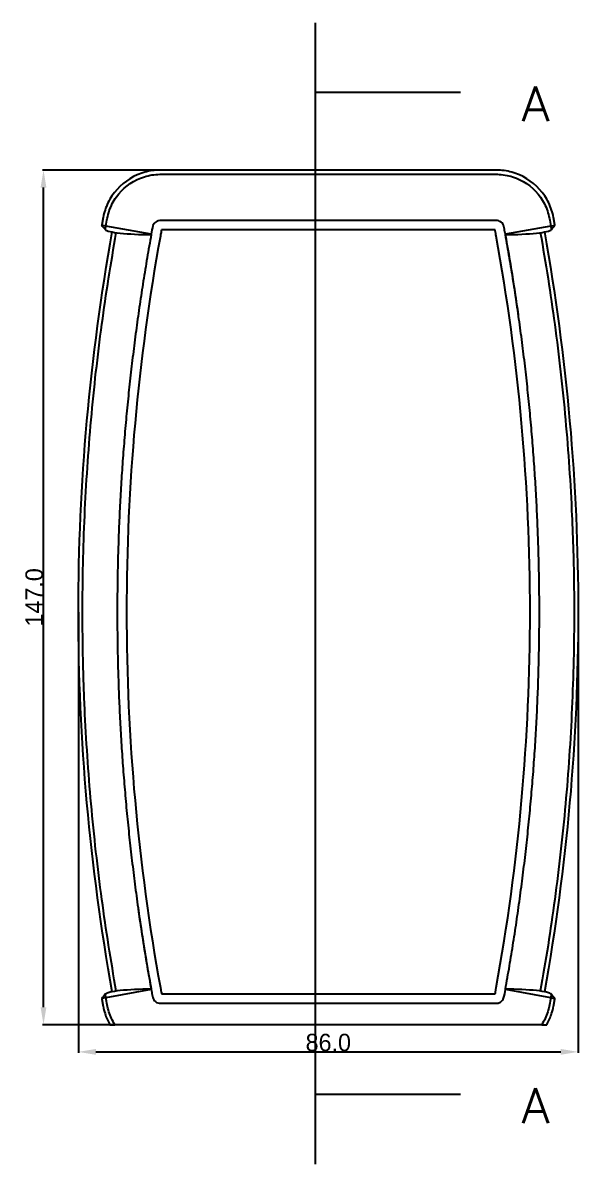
# Model space of a CAD drawing. Header units: inches. Extents: x 120 to 534, y 141 to 502.
# Drawn here: x 134.9 to 230.5, y 140.9 to 337.2 of the extents above; entities that cross this region are included whole.
import ezdxf
from ezdxf.lldxf.tags import DXFTag

# ---------------------------------------------------------------- set-up
doc = ezdxf.new("R2010")
doc.units = ezdxf.units.IN
doc.header["$MEASUREMENT"] = 0
doc.layers.add('1', color=7, linetype='Continuous')
doc.layers.add('尺寸线', color=80, linetype='Continuous')
doc.styles.add('blockfont', font='simplex.shx', dxfattribs={"bigfont": 'bigfont'})
tags = doc.linetypes.add('PHANTOM', pattern=[2.5, 1.25, -0.25, 0.25, -0.25, 0.25, -0.25]).pattern_tags.tags
tags[14:15] = [DXFTag(74, 4), DXFTag(75, 0), DXFTag(340, '0'), DXFTag(46, 0.0), DXFTag(50, 0.0), DXFTag(44, 0.0), DXFTag(45, 0.0)]
tags[12:13] = [DXFTag(74, 4), DXFTag(75, 0), DXFTag(340, '0'), DXFTag(46, 0.0), DXFTag(50, 0.0), DXFTag(44, 0.0), DXFTag(45, 0.0)]
tags[10:11] = [DXFTag(74, 4), DXFTag(75, 0), DXFTag(340, '0'), DXFTag(46, 0.0), DXFTag(50, 0.0), DXFTag(44, 0.0), DXFTag(45, 0.0)]
tags[8:9] = [DXFTag(74, 4), DXFTag(75, 0), DXFTag(340, '0'), DXFTag(46, 0.0), DXFTag(50, 0.0), DXFTag(44, 0.0), DXFTag(45, 0.0)]
tags[6:7] = [DXFTag(74, 4), DXFTag(75, 0), DXFTag(340, '0'), DXFTag(46, 0.0), DXFTag(50, 0.0), DXFTag(44, 0.0), DXFTag(45, 0.0)]
tags[4:5] = [DXFTag(74, 4), DXFTag(75, 0), DXFTag(340, '0'), DXFTag(46, 0.0), DXFTag(50, 0.0), DXFTag(44, 0.0), DXFTag(45, 0.0)]
doc.dimstyles.get("Standard").update_dxf_attribs({"dimtxt": 3, "dimasz": 3, "dimexe": 0.18, "dimexo": 0.0625, "dimgap": 0.09, "dimtad": 1, "dimtoh": 1, "dimdec": 1, "dimzin": 0, "dimdsep": 46, "dimtxsty": 'Standard', "dimcen": 0, "dimadec": 0, "dimazin": 0, "dimtfac": 1, "dimtdec": 1, "dimtofl": 0, "dimtmove": 0, "dimatfit": 3, "dimfxl": 1, "dimtolj": 1, "dimtzin": 0, "dimarcsym": 2})

# ---------------------------------------------------------------- blocks, each defined once
blk = doc.blocks.new('ASSORTED_DRAFT1')
at = {"color": 43}
blk.add_solid([(419.355815, 515.637135), (425.355809, 517.24483), (425.35582, 514.02944), (419.355815, 515.637135)], dxfattribs=at)
blk = doc.blocks.new('ASSORTED_DRAFT2')
at = {"color": 43}
blk.add_solid([(419.355815, 687.962312), (425.355809, 689.570007), (425.35582, 686.354617), (419.355815, 687.962312)], dxfattribs=at)
blk = doc.blocks.new('*D21')
at = {"layer": 'Defpoints', "color": 0}
for p in [(138.44, 311.88), (185.2, 311.88), (185.2, 164.88)]:
    blk.add_point(p, dxfattribs=at)
at = {"layer": '尺寸线', "color": 0, "lineweight": -2}
for p, q in [((185.13, 311.88), (138.26, 311.88)), ((138.44, 167.88), (138.44, 308.88)), ((185.13, 164.88), (138.26, 164.88))]:
    blk.add_line(p, q, dxfattribs=at)
at = {"layer": '尺寸线', "color": 0}
for points in [[(137.94, 308.88), (138.94, 308.88), (138.44, 311.88)], [(137.94, 167.88), (138.94, 167.88), (138.44, 164.88)]]:
    blk.add_solid(points, dxfattribs=at)
at = {"layer": '尺寸线', "color": 0, "insert": (136.85, 238.38), "char_height": 3, "attachment_point": 5, "rotation": 90}
blk.add_mtext('\\A1;147.0', dxfattribs=at)
blk = doc.blocks.new('*D22')
at = {"layer": 'Defpoints', "color": 0}
for p in [(144.45, 235.88), (230.45, 235.88), (230.45, 160.2)]:
    blk.add_point(p, dxfattribs=at)
at = {"layer": '尺寸线', "color": 0, "lineweight": -2}
for p, q in [((144.45, 235.82), (144.45, 160.02)), ((230.45, 235.82), (230.45, 160.02)), ((147.45, 160.2), (227.45, 160.2))]:
    blk.add_line(p, q, dxfattribs=at)
at = {"layer": '尺寸线', "color": 0}
for points in [[(147.45, 160.7), (147.45, 159.7), (144.45, 160.2)], [(227.45, 160.7), (227.45, 159.7), (230.45, 160.2)]]:
    blk.add_solid(points, dxfattribs=at)
at = {"layer": '尺寸线', "color": 0, "insert": (187.45, 161.79), "char_height": 3, "attachment_point": 5}
blk.add_mtext('\\A1;86.0', dxfattribs=at)

msp = doc.modelspace()

# ---------------------------------------------------------------- linework, layer by layer
at = {"layer": '1', "color": 43, "linetype": 'PHANTOM', "ltscale": 15.706014}
msp.add_line((185.2, 337.21), (185.2, 140.88), dxfattribs=at)
at = {"layer": '1', "color": 43}
for p, q in [((210.2, 325.21), (185.2, 325.21)), ((210.2, 152.88), (185.2, 152.88))]:
    msp.add_line(p, q, dxfattribs=at)
at = {"layer": '1', "color": 252}
for p, q in [((149.18, 302.25), (148.45, 302.38)), ((225.73, 302.25), (226.45, 302.38)), ((156.99, 300.83), (149.18, 302.25)), ((225.73, 302.25), (217.92, 300.83)), ((156.99, 170.94), (149.18, 169.52)), ((225.73, 169.52), (217.92, 170.94)), ((149.18, 169.52), (148.45, 169.38)), ((225.73, 169.52), (226.45, 169.38)), ((149.87, 164.88), (150.66, 164.88)), ((224.25, 164.88), (225.04, 164.88))]:
    msp.add_line(p, q, dxfattribs=at)
for points, degree, knots in [([(226.45, 302.38), (226.41, 302.61), (226.37, 302.83), (226.31, 303.17), (226.29, 303.28), (226.25, 303.51), (226.23, 303.63), (226.13, 304.15), (226.02, 304.57), (225.61, 305.83), (225.21, 306.67), (223.64, 309.01), (222.08, 310.31), (219.5, 311.43), (218.6, 311.67), (217.28, 311.85), (216.85, 311.88), (216.32, 311.88), (216.2, 311.88), (215.97, 311.88), (215.85, 311.88), (215.51, 311.88), (215.28, 311.88), (213.21, 311.88), (211.37, 311.88), (202.17, 311.88), (194.81, 311.88), (180.1, 311.88), (172.74, 311.88), (163.54, 311.88), (161.7, 311.88), (159.63, 311.88), (159.4, 311.88), (159.05, 311.88), (158.94, 311.88), (158.71, 311.88), (158.59, 311.88), (158.06, 311.88), (157.62, 311.85), (156.31, 311.67), (155.41, 311.43), (152.83, 310.31), (151.27, 309.01), (149.7, 306.67), (149.3, 305.83), (148.89, 304.57), (148.78, 304.15), (148.68, 303.63), (148.66, 303.51), (148.62, 303.28), (148.6, 303.17), (148.54, 302.83), (148.49, 302.61), (148.45, 302.38)], 3, [0, 0, 0, 0, 0.007812, 0.007812, 0.011719, 0.011719, 0.015625, 0.015625, 0.03125, 0.03125, 0.0625, 0.0625, 0.125, 0.125, 0.15625, 0.15625, 0.171875, 0.171875, 0.175781, 0.175781, 0.179688, 0.179688, 0.1875, 0.1875, 0.25, 0.25, 0.5, 0.5, 0.75, 0.75, 0.8125, 0.8125, 0.820312, 0.820312, 0.824219, 0.824219, 0.828125, 0.828125, 0.84375, 0.84375, 0.875, 0.875, 0.9375, 0.9375, 0.96875, 0.96875, 0.984375, 0.984375, 0.988281, 0.988281, 0.992188, 0.992188, 1, 1, 1, 1]), ([(226.45, 302.38), (226.41, 302.61), (226.37, 302.83), (226.31, 303.17), (226.29, 303.28), (226.25, 303.51), (226.23, 303.63), (226.13, 304.15), (226.02, 304.57), (225.61, 305.83), (225.21, 306.67), (223.64, 309.01), (222.08, 310.31), (219.5, 311.43), (218.6, 311.67), (217.28, 311.85), (216.85, 311.88), (216.32, 311.88), (216.2, 311.88), (215.97, 311.88), (215.85, 311.88), (215.51, 311.88), (215.28, 311.88), (213.21, 311.88), (211.37, 311.88), (202.17, 311.88), (194.81, 311.88), (180.1, 311.88), (172.74, 311.88), (163.54, 311.88), (161.7, 311.88), (159.63, 311.88), (159.4, 311.88), (159.05, 311.88), (158.94, 311.88), (158.71, 311.88), (158.59, 311.88), (158.06, 311.88), (157.62, 311.85), (156.31, 311.67), (155.41, 311.43), (152.83, 310.31), (151.27, 309.01), (149.7, 306.67), (149.3, 305.83), (148.89, 304.57), (148.78, 304.15), (148.68, 303.63), (148.66, 303.51), (148.62, 303.28), (148.6, 303.17), (148.54, 302.83), (148.49, 302.61), (148.45, 302.38)], 3, [0, 0, 0, 0, 0.007812, 0.007812, 0.011719, 0.011719, 0.015625, 0.015625, 0.03125, 0.03125, 0.0625, 0.0625, 0.125, 0.125, 0.15625, 0.15625, 0.171875, 0.171875, 0.175781, 0.175781, 0.179688, 0.179688, 0.1875, 0.1875, 0.25, 0.25, 0.5, 0.5, 0.75, 0.75, 0.8125, 0.8125, 0.820312, 0.820312, 0.824219, 0.824219, 0.828125, 0.828125, 0.84375, 0.84375, 0.875, 0.875, 0.9375, 0.9375, 0.96875, 0.96875, 0.984375, 0.984375, 0.988281, 0.988281, 0.992188, 0.992188, 1, 1, 1, 1]), ([(149.18, 302.25), (149.34, 303.14), (149.47, 304.03), (150.05, 305.73), (150.46, 306.53), (152.02, 308.71), (153.5, 309.87), (155.99, 310.84), (156.88, 311.05), (158.67, 311.19), (159.57, 311.15), (162.27, 311.15), (171.28, 311.15), (187.49, 311.15), (203.71, 311.15), (212.72, 311.15), (215.42, 311.15), (216.33, 311.19), (218.1, 311.03), (218.98, 310.82), (221.47, 309.83), (222.92, 308.69), (224.47, 306.49), (224.87, 305.69), (225.44, 304.02), (225.57, 303.13), (225.73, 302.25)], 3, [0, 0, 0, 0, 0.03125, 0.03125, 0.0625, 0.0625, 0.125, 0.125, 0.15625, 0.15625, 0.1875, 0.1875, 0.25, 0.5, 0.75, 0.8125, 0.8125, 0.84375, 0.84375, 0.875, 0.875, 0.9375, 0.9375, 0.96875, 0.96875, 1, 1, 1, 1]), ([(217.92, 300.83), (217.87, 301.13), (217.81, 301.43), (217.76, 301.73), (217.7, 302.03), (217.66, 302.35), (217.49, 302.61), (217.41, 302.73), (217.3, 302.84), (217.18, 302.93), (217.06, 303.02), (216.93, 303.1), (216.79, 303.14), (216.66, 303.19), (216.51, 303.21), (216.37, 303.21), (215.76, 303.21), (215.15, 303.21), (214.54, 303.21), (212.1, 303.21), (209.67, 303.21), (207.23, 303.21), (197.48, 303.21), (187.73, 303.21), (177.98, 303.21), (175.63, 303.21), (173.27, 303.21), (170.92, 303.21), (169.36, 303.21), (167.79, 303.21), (166.23, 303.21), (165.19, 303.21), (164.16, 303.21), (163.12, 303.21), (162.43, 303.21), (161.75, 303.21), (161.06, 303.21), (160.6, 303.21), (160.14, 303.21), (159.69, 303.21), (159.38, 303.21), (159.07, 303.21), (158.77, 303.21), (158.58, 303.21), (158.39, 303.22), (158.2, 303.17), (158.06, 303.13), (157.92, 303.07), (157.8, 302.99), (157.68, 302.9), (157.57, 302.8), (157.48, 302.69), (157.39, 302.58), (157.32, 302.45), (157.28, 302.32), (157.11, 301.85), (157.08, 301.33), (156.99, 300.83)], 3, [0, 0, 0, 0, 0.014675, 0.014675, 0.014675, 0.029538, 0.029538, 0.029538, 0.036547, 0.036547, 0.036547, 0.043546, 0.043546, 0.043546, 0.050314, 0.050314, 0.050314, 0.078779, 0.078779, 0.078779, 0.192641, 0.192641, 0.192641, 0.648088, 0.648088, 0.648088, 0.758073, 0.758073, 0.758073, 0.831056, 0.831056, 0.831056, 0.879484, 0.879484, 0.879484, 0.911619, 0.911619, 0.911619, 0.932943, 0.932943, 0.932943, 0.947291, 0.947291, 0.947291, 0.956095, 0.956095, 0.956095, 0.963019, 0.963019, 0.963019, 0.969846, 0.969846, 0.969846, 0.976332, 0.976332, 0.976332, 1, 1, 1, 1]), ([(150.28, 170.54), (146.43, 191.98), (144.45, 213.93), (144.45, 257.84), (146.43, 279.79), (150.28, 301.23)], 3, [0, 0, 0, 0, 0.5, 0.5, 1, 1, 1, 1]), ([(150.28, 170.54), (146.43, 191.98), (144.45, 213.93), (144.45, 257.84), (146.43, 279.79), (150.28, 301.23)], 3, [0, 0, 0, 0, 0.5, 0.5, 1, 1, 1, 1]), ([(150.97, 170.65), (150.03, 175.9), (149.2, 181.15), (147.75, 191.88), (146.52, 202.83), (145.78, 213.83), (145.47, 220.72), (145.41, 222.1), (145.32, 224.86), (145.28, 226.23), (145.19, 230.37), (145.13, 235.89), (145.19, 241.41), (145.31, 246.92), (145.41, 249.68), (145.78, 257.95), (146.52, 268.94), (147.75, 279.89), (149.2, 290.62), (150.03, 295.87), (150.97, 301.12)], 3, [0, 0, 0, 0, 0.121722, 0.121722, 0.247809, 0.373897, 0.373897, 0.405419, 0.405419, 0.43694, 0.43694, 0.499984, 0.563028, 0.563028, 0.626072, 0.626072, 0.752159, 0.878247, 0.878247, 1, 1, 1, 1]), ([(149.07, 301.65), (149.26, 301.41), (150.2, 301.19), (153.1, 300.88), (155.02, 300.79), (156.98, 300.79)], 3, [0, 0, 0, 0, 0.5, 0.5, 1, 1, 1, 1]), ([(156.98, 300.79), (154.07, 284.76), (152.6, 268.47), (151.13, 252.17), (151.13, 235.88), (151.13, 219.57), (152.6, 203.27), (154.07, 186.99), (156.98, 170.98)], 2, [0, 0, 0, 0.24983, 0.24983, 0.5, 0.5, 0.75017, 0.75017, 1, 1, 1]), ([(158.74, 301.61), (158.72, 301.53), (158.67, 301.26), (158.62, 300.86), (158.56, 300.55)], 3, [0, 0, 0, 0, 0.340475, 1, 1, 1, 1]), ([(216.15, 301.61), (215.62, 301.61), (215.08, 301.61), (214.54, 301.61), (212.1, 301.61), (209.67, 301.61), (207.23, 301.61), (197.48, 301.61), (187.73, 301.61), (177.98, 301.61), (175.63, 301.61), (173.27, 301.61), (170.92, 301.61), (169.36, 301.61), (167.79, 301.61), (166.23, 301.61), (165.19, 301.61), (164.16, 301.61), (163.12, 301.61), (162.43, 301.61), (161.75, 301.61), (161.06, 301.61), (160.6, 301.61), (160.14, 301.61), (159.69, 301.61), (159.38, 301.61), (159.07, 301.61), (158.77, 301.61), (158.76, 301.61), (158.75, 301.61), (158.74, 301.61)], 3, [0, 0, 0, 0, 0.028032, 0.028032, 0.028032, 0.155421, 0.155421, 0.155421, 0.664981, 0.664981, 0.664981, 0.788035, 0.788035, 0.788035, 0.869689, 0.869689, 0.869689, 0.923871, 0.923871, 0.923871, 0.959824, 0.959824, 0.959824, 0.983681, 0.983681, 0.983681, 0.999753, 0.999753, 0.999753, 1, 1, 1, 1]), ([(216.35, 300.55), (216.29, 300.84), (216.24, 301.14), (216.18, 301.44), (216.17, 301.5), (216.16, 301.56), (216.15, 301.61)], 3, [0, 0, 0, 0, 0.910623, 0.910623, 0.910623, 1, 1, 1, 1]), ([(217.93, 300.79), (219.89, 300.79), (221.8, 300.88), (224.71, 301.19), (225.64, 301.41), (225.84, 301.65)], 3, [0, 0, 0, 0, 0.5, 0.5, 1, 1, 1, 1]), ([(217.93, 170.98), (220.84, 187.01), (222.31, 203.3), (223.78, 219.6), (223.78, 235.89), (223.78, 252.2), (222.31, 268.5), (220.84, 284.78), (217.93, 300.79)], 2, [0, 0, 0, 0.24983, 0.24983, 0.5, 0.5, 0.75017, 0.75017, 1, 1, 1]), ([(223.94, 301.12), (224.88, 295.87), (225.7, 290.61), (227.15, 279.89), (228.39, 268.94), (229.13, 257.94), (229.44, 251.05), (229.49, 249.67), (229.59, 246.91), (229.63, 245.53), (229.72, 241.4), (229.78, 235.88), (229.72, 230.36), (229.59, 224.85), (229.5, 222.09), (229.13, 213.82), (228.39, 202.83), (227.15, 191.88), (225.7, 181.15), (224.88, 175.89), (223.93, 170.65)], 3, [0, 0, 0, 0, 0.121722, 0.121722, 0.247809, 0.373897, 0.373897, 0.405419, 0.405419, 0.43694, 0.43694, 0.499984, 0.563028, 0.563028, 0.626072, 0.626072, 0.752159, 0.878247, 0.878247, 1, 1, 1, 1]), ([(224.63, 301.23), (228.48, 279.79), (230.45, 257.84), (230.45, 213.93), (228.48, 191.98), (224.63, 170.54)], 3, [0, 0, 0, 0, 0.5, 0.5, 1, 1, 1, 1]), ([(224.63, 301.23), (228.48, 279.79), (230.45, 257.84), (230.45, 213.93), (228.48, 191.98), (224.63, 170.54)], 3, [0, 0, 0, 0, 0.5, 0.5, 1, 1, 1, 1]), ([(156.98, 170.98), (155.02, 170.98), (153.11, 170.89), (150.2, 170.58), (149.26, 170.36), (149.07, 170.12)], 3, [0, 0, 0, 0, 0.5, 0.5, 1, 1, 1, 1]), ([(156.99, 170.94), (157.04, 170.64), (157.1, 170.34), (157.15, 170.04), (157.21, 169.74), (157.25, 169.41), (157.42, 169.16), (157.5, 169.03), (157.61, 168.93), (157.73, 168.84), (157.84, 168.75), (157.98, 168.67), (158.12, 168.62), (158.25, 168.58), (158.4, 168.56), (158.54, 168.56), (159.15, 168.56), (159.76, 168.56), (160.37, 168.56), (162.81, 168.56), (165.24, 168.56), (167.68, 168.56), (177.43, 168.56), (187.18, 168.56), (196.93, 168.56), (199.28, 168.56), (201.64, 168.56), (203.99, 168.56), (205.55, 168.56), (207.11, 168.56), (208.68, 168.56), (209.71, 168.56), (210.75, 168.56), (211.79, 168.56), (212.47, 168.56), (213.16, 168.56), (213.85, 168.56), (214.31, 168.56), (214.76, 168.56), (215.22, 168.56), (215.53, 168.56), (215.83, 168.56), (216.14, 168.56), (216.33, 168.56), (216.52, 168.55), (216.7, 168.6), (216.85, 168.64), (216.98, 168.7), (217.11, 168.78), (217.23, 168.87), (217.34, 168.97), (217.43, 169.08), (217.52, 169.19), (217.58, 169.31), (217.63, 169.45), (217.8, 169.92), (217.83, 170.44), (217.92, 170.94)], 3, [0, 0, 0, 0, 0.014675, 0.014675, 0.014675, 0.029538, 0.029538, 0.029538, 0.036547, 0.036547, 0.036547, 0.043546, 0.043546, 0.043546, 0.050314, 0.050314, 0.050314, 0.078779, 0.078779, 0.078779, 0.192641, 0.192641, 0.192641, 0.648088, 0.648088, 0.648088, 0.758073, 0.758073, 0.758073, 0.831056, 0.831056, 0.831056, 0.879484, 0.879484, 0.879484, 0.911619, 0.911619, 0.911619, 0.932943, 0.932943, 0.932943, 0.947291, 0.947291, 0.947291, 0.956095, 0.956095, 0.956095, 0.963019, 0.963019, 0.963019, 0.969846, 0.969846, 0.969846, 0.976332, 0.976332, 0.976332, 1, 1, 1, 1]), ([(158.56, 171.22), (158.62, 170.92), (158.67, 170.63), (158.73, 170.33), (158.74, 170.27), (158.75, 170.21), (158.76, 170.16)], 3, [0, 0, 0, 0, 0.910623, 0.910623, 0.910623, 1, 1, 1, 1]), ([(216.17, 170.16), (216.19, 170.24), (216.24, 170.51), (216.29, 170.91), (216.35, 171.22)], 3, [0, 0, 0, 0, 0.340475, 1, 1, 1, 1]), ([(225.84, 170.12), (225.64, 170.36), (224.71, 170.58), (221.81, 170.89), (219.88, 170.98), (217.93, 170.98)], 3, [0, 0, 0, 0, 0.5, 0.5, 1, 1, 1, 1]), ([(148.45, 169.38), (148.49, 169.16), (148.54, 168.93), (148.6, 168.6), (148.62, 168.48), (148.66, 168.26), (148.68, 168.14), (148.78, 167.62), (148.89, 167.2), (149.23, 166.14), (149.52, 165.5), (149.87, 164.88)], 3, [0, 0, 0, 0, 0.14188, 0.14188, 0.21282, 0.21282, 0.28376, 0.28376, 0.56752, 0.56752, 1, 1, 1, 1]), ([(148.45, 169.38), (148.49, 169.16), (148.54, 168.93), (148.6, 168.6), (148.62, 168.48), (148.66, 168.26), (148.68, 168.14), (148.78, 167.62), (148.89, 167.2), (149.23, 166.14), (149.52, 165.5), (149.87, 164.88)], 3, [0, 0, 0, 0, 0.14188, 0.14188, 0.21282, 0.21282, 0.28376, 0.28376, 0.56752, 0.56752, 1, 1, 1, 1]), ([(150.73, 164.88), (150.28, 165.58), (149.94, 166.32), (149.45, 167.88), (149.32, 168.7), (149.18, 169.52)], 3, [0, 0, 0, 0, 0.5, 0.5, 1, 1, 1, 1]), ([(158.76, 170.16), (159.29, 170.16), (159.83, 170.16), (160.37, 170.16), (162.81, 170.16), (165.24, 170.16), (167.68, 170.16), (177.43, 170.16), (187.18, 170.16), (196.93, 170.16), (199.28, 170.16), (201.64, 170.16), (203.99, 170.16), (205.55, 170.16), (207.11, 170.16), (208.68, 170.16), (209.71, 170.16), (210.75, 170.16), (211.79, 170.16), (212.47, 170.16), (213.16, 170.16), (213.85, 170.16), (214.31, 170.16), (214.76, 170.16), (215.22, 170.16), (215.53, 170.16), (215.83, 170.16), (216.14, 170.16), (216.15, 170.16), (216.16, 170.16), (216.17, 170.16)], 3, [0, 0, 0, 0, 0.028032, 0.028032, 0.028032, 0.155421, 0.155421, 0.155421, 0.664981, 0.664981, 0.664981, 0.788035, 0.788035, 0.788035, 0.869689, 0.869689, 0.869689, 0.923871, 0.923871, 0.923871, 0.959824, 0.959824, 0.959824, 0.983681, 0.983681, 0.983681, 0.999753, 0.999753, 0.999753, 1, 1, 1, 1]), ([(225.73, 169.52), (225.58, 168.71), (225.47, 167.89), (224.97, 166.32), (224.62, 165.57), (224.18, 164.88)], 3, [0, 0, 0, 0, 0.5, 0.5, 1, 1, 1, 1]), ([(225.04, 164.88), (225.39, 165.5), (225.67, 166.14), (226.02, 167.2), (226.13, 167.62), (226.23, 168.14), (226.25, 168.26), (226.29, 168.48), (226.31, 168.6), (226.37, 168.93), (226.41, 169.16), (226.45, 169.38)], 3, [0, 0, 0, 0, 0.43248, 0.43248, 0.71624, 0.71624, 0.78718, 0.78718, 0.85812, 0.85812, 1, 1, 1, 1]), ([(225.04, 164.88), (225.39, 165.5), (225.67, 166.14), (226.02, 167.2), (226.13, 167.62), (226.23, 168.14), (226.25, 168.26), (226.29, 168.48), (226.31, 168.6), (226.37, 168.93), (226.41, 169.16), (226.45, 169.38)], 3, [0, 0, 0, 0, 0.43248, 0.43248, 0.71624, 0.71624, 0.78718, 0.78718, 0.85812, 0.85812, 1, 1, 1, 1]), ([(224.18, 164.88), (223.94, 164.88), (223.07, 164.88), (220.53, 164.88), (218.91, 164.88), (216.42, 164.88), (215.59, 164.88), (213.93, 164.88), (211.45, 164.88), (202.33, 164.88), (187.41, 164.88), (172.49, 164.88), (163.37, 164.88), (160.88, 164.88), (159.22, 164.88), (158.39, 164.88), (155.93, 164.88), (154.34, 164.88), (151.83, 164.88), (150.97, 164.88), (150.73, 164.88)], 3, [0, 0, 0, 0, 0.0625, 0.0625, 0.125, 0.125, 0.15625, 0.15625, 0.1875, 0.25, 0.5, 0.75, 0.8125, 0.84375, 0.84375, 0.875, 0.875, 0.9375, 0.9375, 1, 1, 1, 1])]:
    msp.add_open_spline(points, degree=degree, knots=knots, dxfattribs=at)
for points, degree in [([(149.07, 301.65), (148.86, 301.9), (148.66, 302.14), (148.45, 302.38)], 3), ([(149.07, 301.65), (148.86, 301.9), (148.66, 302.14), (148.45, 302.38)], 3), ([(225.84, 301.65), (226.05, 301.9), (226.25, 302.14), (226.45, 302.38)], 3), ([(225.84, 301.65), (226.05, 301.9), (226.25, 302.14), (226.45, 302.38)], 3), ([(149.07, 301.65), (149.1, 301.85), (149.14, 302.05), (149.18, 302.25)], 3), ([(158.55, 300.5), (154.68, 279.2), (150.78, 235.88), (154.68, 192.57), (158.55, 171.27)], 3), ([(156.99, 300.83), (156.98, 300.81), (156.98, 300.79)], 2), ([(158.56, 300.55), (158.56, 300.53), (158.56, 300.52), (158.55, 300.5)], 3), ([(216.35, 300.5), (216.35, 300.52), (216.35, 300.53), (216.35, 300.55)], 3), ([(216.35, 171.27), (220.23, 192.57), (224.13, 235.88), (220.23, 279.2), (216.35, 300.5)], 3), ([(217.93, 300.79), (217.92, 300.81), (217.92, 300.83)], 2), ([(220.17, 287.03), (219.52, 291.62), (218.78, 296.21), (217.94, 300.79)], 3), ([(225.73, 302.25), (225.77, 302.05), (225.8, 301.85), (225.84, 301.65)], 3), ([(154.74, 184.74), (155.39, 180.14), (156.13, 175.56), (156.96, 170.98)], 3), ([(156.98, 170.98), (156.98, 170.96), (156.99, 170.94)], 2), ([(158.55, 171.27), (158.56, 171.25), (158.56, 171.24), (158.56, 171.22)], 3), ([(216.35, 171.22), (216.35, 171.24), (216.35, 171.25), (216.35, 171.27)], 3), ([(217.92, 170.94), (217.92, 170.96), (217.93, 170.98)], 2), ([(149.07, 170.12), (148.86, 169.87), (148.66, 169.63), (148.45, 169.38)], 3), ([(149.07, 170.12), (148.86, 169.87), (148.66, 169.63), (148.45, 169.38)], 3), ([(149.18, 169.52), (149.14, 169.72), (149.1, 169.92), (149.07, 170.12)], 3), ([(225.84, 170.12), (225.8, 169.92), (225.77, 169.72), (225.73, 169.52)], 3), ([(225.84, 170.12), (226.05, 169.87), (226.25, 169.63), (226.45, 169.38)], 3), ([(225.84, 170.12), (226.05, 169.87), (226.25, 169.63), (226.45, 169.38)], 3), ([(149.87, 164.88), (150.15, 164.88), (150.44, 164.88), (150.73, 164.88)], 3), ([(224.18, 164.88), (224.47, 164.88), (224.76, 164.88), (225.04, 164.88)], 3)]:
    msp.add_open_spline(points, degree=degree, dxfattribs=at)

# ---------------------------------------------------------------- block references
at = {"layer": '1', "color": 43}
for name in ['ASSORTED_DRAFT2', 'ASSORTED_DRAFT1']:
    msp.add_blockref(name, (-234.16, -362.75), dxfattribs=at)

# ---------------------------------------------------------------- texts
at = {"layer": '1', "color": 87, "char_height": 6, "attachment_point": 7, "line_spacing_factor": 0.903614, "style": 'blockfont'}
for insert in [(220.73, 320.27), (220.73, 147.95)]:
    msp.add_mtext('\\W01.038;\\fsimplex.shx;A', dxfattribs=dict(at, insert=insert))

# ---------------------------------------------------------------- dimensions: what is measured, and where the dimension line sits
at = {"layer": '尺寸线'}
dim = msp.add_linear_dim(base=(138.44, 311.88), p1=(185.2, 164.88), p2=(185.2, 311.88), angle=90, dimstyle='Standard', dxfattribs=at)
dim.commit()
dim.dimension.update_dxf_attribs({"geometry": '*D21', "text_midpoint": (136.85, 238.38)})
dim = msp.add_linear_dim(base=(230.45, 160.2), p1=(144.45, 235.88), p2=(230.45, 235.88), dimstyle='Standard', dxfattribs=at)
dim.commit()
dim.dimension.update_dxf_attribs({"geometry": '*D22', "text_midpoint": (187.45, 161.79)})

doc.saveas('drawing.dxf')
